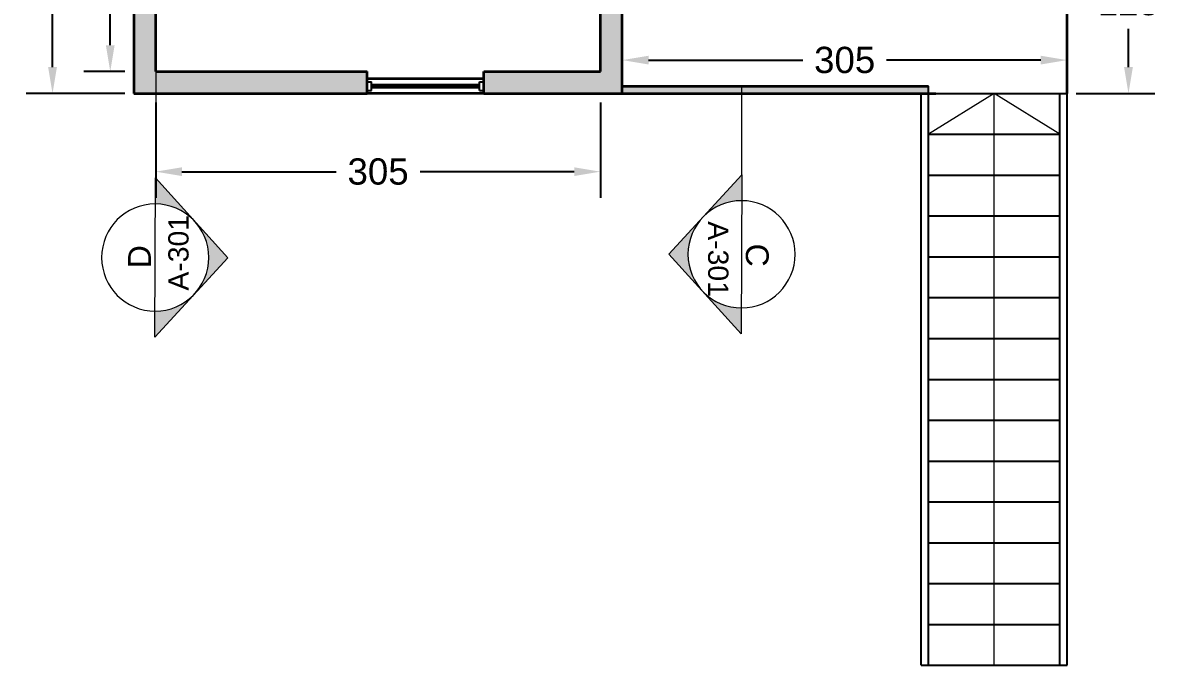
# Model space of a CAD drawing. Header units: inches. Extents: x 32 to 2500, y 31 to 1246.
# Drawn here: x 186 to 965, y 31 to 471 of the extents above; entities that cross this region are included whole.
import ezdxf

# ---------------------------------------------------------------- set-up
doc = ezdxf.new("R2010")
doc.units = ezdxf.units.IN
doc.header["$MEASUREMENT"] = 0
doc.linetypes.add('HIDDEN', pattern=[0.375, 0.25, -0.125])
doc.layers.get('DEFPOINTS').update_dxf_attribs({"color": 210})
for name, color, linetype, lineweight in [('A-ANNO-DIMS', 253, 'Continuous', 20), ('A-ANNO-SYMB', 3, 'Continuous', 18), ('A-FLOR-LEVL', 7, 'Continuous', 35), ('A-FLOR-OVHD', 3, 'HIDDEN', 18), ('A-FLOR-STRS', 4, 'Continuous', 25), ('A-GLAZ-FULL', 4, 'Continuous', 25), ('A-WALL-FULL-EXTR', 7, 'Continuous', 35), ('A-WALL-FULL-INTR', 7, 'Continuous', 35)]:
    doc.layers.add(name, color=color, linetype=linetype, lineweight=lineweight)
doc.layers.add('Retini', color=253, linetype='Continuous', plot=False)
doc.styles.get("Standard").update_dxf_attribs({"font": 'Arial.ttf'})
doc.dimstyles.get("Standard").update_dxf_attribs({"dimtxt": 0.18, "dimasz": 0.18, "dimexe": 0.18, "dimexo": 0.0625, "dimgap": 0.09, "dimtad": 0, "dimtih": 1, "dimtoh": 1, "dimdec": 4, "dimzin": 0, "dimdsep": 46, "dimtxsty": 'Standard', "dimcen": 0.09, "dimadec": 0, "dimazin": 0, "dimtfac": 1, "dimtdec": 4, "dimtofl": 0, "dimtmove": 0, "dimatfit": 3, "dimfxl": 1, "dimtolj": 1, "dimtzin": 0, "dimarcsym": 0})

# ---------------------------------------------------------------- blocks, each defined once
blk = doc.blocks.new('*D43')
at = {"layer": 'A-ANNO-DIMS', "color": 0, "lineweight": -2, "transparency": 16777216}
for p, q in [((256.04, 1023.03), (188.5, 1023.03)), ((206.5, 1005.03), (206.5, 741.15)), ((206.5, 441.03), (206.5, 704.91)), ((256.04, 423.03), (188.5, 423.03))]:
    blk.add_line(p, q, dxfattribs=at)
at = {"layer": 'A-ANNO-DIMS', "color": 0, "transparency": 16777216}
for points in [[(203.5, 1005.03), (209.5, 1005.03), (206.5, 1023.03)], [(203.5, 441.03), (209.5, 441.03), (206.5, 423.03)]]:
    blk.add_solid(points, dxfattribs=at)
at = {"layer": 'DEFPOINTS', "color": 0, "transparency": 16777216}
for p in [(262.29, 1023.03), (206.5, 423.03), (262.29, 423.03)]:
    blk.add_point(p, dxfattribs=at)
at = {"layer": 'A-ANNO-DIMS', "color": 0, "lineweight": 25, "transparency": 16777216, "insert": (206.5, 723.03), "char_height": 18, "attachment_point": 5}
blk.add_mtext('\\A1;600', dxfattribs=at)
blk = doc.blocks.new('*D29')
at = {"layer": 'A-ANNO-DIMS', "color": 0, "lineweight": -2, "transparency": 16777216}
for p, q in [((256.04, 773.03), (228.08, 773.03)), ((246.08, 755.03), (246.08, 623.65)), ((246.08, 456.03), (246.08, 587.41)), ((256.04, 438.03), (228.08, 438.03))]:
    blk.add_line(p, q, dxfattribs=at)
at = {"layer": 'A-ANNO-DIMS', "color": 0, "transparency": 16777216}
for points in [[(243.08, 755.03), (249.08, 755.03), (246.08, 773.03)], [(243.08, 456.03), (249.08, 456.03), (246.08, 438.03)]]:
    blk.add_solid(points, dxfattribs=at)
at = {"layer": 'DEFPOINTS', "color": 0, "transparency": 16777216}
for p in [(262.29, 773.03), (246.08, 438.03), (262.29, 438.03)]:
    blk.add_point(p, dxfattribs=at)
at = {"layer": 'A-ANNO-DIMS', "color": 0, "lineweight": 25, "transparency": 16777216, "insert": (246.08, 605.53), "char_height": 18, "attachment_point": 5}
blk.add_mtext('\\A1;335', dxfattribs=at)
blk = doc.blocks.new('*D45')
at = {"layer": 'A-ANNO-DIMS', "color": 0, "lineweight": -2, "transparency": 16777216}
for p, q in [((908.54, 548.03), (962.45, 548.03)), ((944.45, 530.03), (944.45, 503.65)), ((944.45, 441.03), (944.45, 467.41)), ((908.54, 423.03), (962.45, 423.03))]:
    blk.add_line(p, q, dxfattribs=at)
at = {"layer": 'A-ANNO-DIMS', "color": 0, "transparency": 16777216}
for points in [[(941.45, 530.03), (947.45, 530.03), (944.45, 548.03)], [(941.45, 441.03), (947.45, 441.03), (944.45, 423.03)]]:
    blk.add_solid(points, dxfattribs=at)
at = {"layer": 'DEFPOINTS', "color": 0, "transparency": 16777216}
for p in [(902.29, 548.03), (902.29, 423.03), (944.45, 423.03)]:
    blk.add_point(p, dxfattribs=at)
at = {"layer": 'A-ANNO-DIMS', "color": 0, "lineweight": 25, "transparency": 16777216, "insert": (944.45, 485.53), "char_height": 18, "attachment_point": 5}
blk.add_mtext('\\A1;125', dxfattribs=at)
blk = doc.blocks.new('*D46')
at = {"layer": 'A-ANNO-DIMS', "color": 0, "lineweight": -2, "transparency": 16777216}
for p, q in [((597.29, 434.28), (597.29, 463.87)), ((902.29, 434.28), (902.29, 463.87)), ((615.29, 445.87), (721.02, 445.87)), ((884.29, 445.87), (778.55, 445.87))]:
    blk.add_line(p, q, dxfattribs=at)
at = {"layer": 'A-ANNO-DIMS', "color": 0, "transparency": 16777216}
for points in [[(615.29, 448.87), (615.29, 442.87), (597.29, 445.87)], [(884.29, 448.87), (884.29, 442.87), (902.29, 445.87)]]:
    blk.add_solid(points, dxfattribs=at)
at = {"layer": 'DEFPOINTS', "color": 0, "transparency": 16777216}
for p in [(902.29, 445.87), (597.29, 428.03), (902.29, 428.03)]:
    blk.add_point(p, dxfattribs=at)
at = {"layer": 'A-ANNO-DIMS', "color": 0, "lineweight": 25, "transparency": 16777216, "insert": (749.79, 445.87), "char_height": 18, "attachment_point": 5}
blk.add_mtext('\\A1;305', dxfattribs=at)
blk = doc.blocks.new('*D41')
at = {"layer": 'A-ANNO-DIMS', "color": 0, "lineweight": -2, "transparency": 16777216}
for p, q in [((277.29, 416.78), (277.29, 351.39)), ((582.29, 416.78), (582.29, 351.39)), ((295.29, 369.39), (401.02, 369.39)), ((564.29, 369.39), (458.55, 369.39))]:
    blk.add_line(p, q, dxfattribs=at)
at = {"layer": 'A-ANNO-DIMS', "color": 0, "transparency": 16777216}
for points in [[(295.29, 372.39), (295.29, 366.39), (277.29, 369.39)], [(564.29, 372.39), (564.29, 366.39), (582.29, 369.39)]]:
    blk.add_solid(points, dxfattribs=at)
at = {"layer": 'DEFPOINTS', "color": 0, "transparency": 16777216}
for p in [(277.29, 423.03), (582.29, 423.03), (582.29, 369.39)]:
    blk.add_point(p, dxfattribs=at)
at = {"layer": 'A-ANNO-DIMS', "color": 0, "lineweight": 25, "transparency": 16777216, "insert": (429.79, 369.39), "char_height": 18, "attachment_point": 5}
blk.add_mtext('\\A1;305', dxfattribs=at)
blk = doc.blocks.new('Sezioni')
h = blk.add_hatch(color=256)
h.dxf.hatch_style = 1
h.paths.add_polyline_path([(52520.8, 47455.1), (52264, 47220.9), (52417.6, 47220.9, -0.210523)])
h.paths.add_polyline_path([(52735.1, 47651.7), (52520.8, 47455.1, -0.388338), (52949.4, 47455.1)])
h.paths.add_polyline_path([(52949.4, 47455.1, -0.210523), (53052.6, 47220.9), (53206.2, 47220.9)])
blk.add_lwpolyline([(52264, 47220.9), (53206.2, 47220.9), (52735.1, 47651.7)], close=True)
blk.add_circle((52735.1, 47220.9), 317.5)

msp = doc.modelspace()

# ---------------------------------------------------------------- hatches: boundary and pattern name
at = {"layer": 'Retini'}
h = msp.add_hatch(color=253, dxfattribs=at)
h.dxf.hatch_style = 1
h.paths.add_polyline_path([(262.28636, 423.03181), (422.28636, 423.03181), (422.28636, 438.03181), (277.28636, 438.03181), (277.28636, 1008.03182), (422.28636, 1008.03182), (422.28636, 1023.03182), (262.28636, 1023.03182)])
h = msp.add_hatch(color=253, dxfattribs=at)
h.dxf.hatch_style = 1
h.paths.add_polyline_path([(502.28636, 438.03181), (502.28636, 423.03181), (582.28636, 423.03181), (597.28636, 423.03181), (597.28636, 558.03181), (582.28636, 558.03181), (582.28636, 438.03181)])
h = msp.add_hatch(color=253, dxfattribs=at)
h.dxf.hatch_style = 1
h.paths.add_polyline_path([(597.28636, 428.03181), (597.28636, 423.03181), (807.28636, 423.03181), (807.28636, 428.03181)])

# ---------------------------------------------------------------- linework, layer by layer
at = {"layer": 'A-ANNO-SYMB'}
for p, q in [((277.28636, 438.03181), (277.32568, 364.06337)), ((679.22134, 367.25328), (679.22134, 428.03181)), ((679.22134, 367.25328), (679.22134, 428.03181))]:
    msp.add_line(p, q, dxfattribs=at)
at = {"layer": 'A-FLOR-LEVL', "linetype": 'Continuous'}
for p, q in [((502.28636, 433.03181), (422.28636, 433.03181)), ((502.28636, 423.03181), (422.28636, 423.03181))]:
    msp.add_line(p, q, dxfattribs=at)
at = {"layer": 'A-FLOR-OVHD', "linetype": 'Continuous'}
for points in [[(897.28636, 395.03181), (852.28636, 423.03181), (807.28636, 395.03181)], [(852.28636, 31.03181), (852.28636, 423.03181)]]:
    msp.add_lwpolyline(points, dxfattribs=at)
at = {"layer": 'A-FLOR-STRS', "linetype": 'Continuous'}
for p, q in [((802.28636, 31.03181), (802.28636, 423.03181)), ((807.28636, 423.03181), (902.28636, 423.03181)), ((897.28636, 31.03181), (897.28636, 423.03181)), ((902.28636, 31.03181), (902.28636, 423.03181)), ((807.28636, 395.03181), (897.28636, 395.03181)), ((807.28636, 367.03181), (897.28636, 367.03181)), ((807.28636, 339.03181), (897.28636, 339.03181)), ((807.28636, 311.03181), (897.28636, 311.03181)), ((807.28636, 283.03181), (897.28636, 283.03181)), ((807.28636, 255.03181), (897.28636, 255.03181)), ((807.28636, 227.03181), (897.28636, 227.03181)), ((807.28636, 199.03181), (897.28636, 199.03181)), ((807.28636, 171.03181), (897.28636, 171.03181)), ((807.28636, 143.03181), (897.28636, 143.03181)), ((807.28636, 115.03181), (897.28636, 115.03181)), ((807.28636, 87.03181), (897.28636, 87.03181)), ((807.28636, 59.03181), (897.28636, 59.03181))]:
    msp.add_line(p, q, dxfattribs=at)
at = {"layer": 'A-FLOR-STRS'}
for p, q in [((807.28636, 31.03181), (807.28636, 428.03181)), ((802.28636, 31.03181), (902.28636, 31.03181))]:
    msp.add_line(p, q, dxfattribs=at)
at = {"layer": 'A-GLAZ-FULL', "linetype": 'Continuous'}
for p, q in [((422.28636, 431.03181), (425.28636, 431.03181)), ((425.28636, 429.03181), (499.28636, 429.03181)), ((499.28636, 431.03181), (502.28636, 431.03181)), ((422.28636, 425.03181), (425.28636, 425.03181)), ((425.28636, 428.03181), (499.28636, 428.03181)), ((425.28636, 427.03181), (499.28636, 427.03181)), ((499.28636, 425.03181), (502.28636, 425.03181))]:
    msp.add_line(p, q, dxfattribs=at)
at = {"layer": 'A-GLAZ-FULL', "linetype": 'Continuous', "ltscale": 0.001}
for p, q in [((425.28636, 425.03181), (425.28636, 431.03181)), ((499.28636, 425.03181), (499.28636, 431.03181))]:
    msp.add_line(p, q, dxfattribs=at)
at = {"layer": 'A-WALL-FULL-EXTR', "linetype": 'Continuous'}
for p, q in [((262.28636, 1023.03182), (262.28636, 423.03181)), ((902.28636, 423.03181), (902.28636, 1023.03182)), ((597.28636, 423.03181), (597.28636, 558.03181)), ((422.28636, 423.03181), (422.28636, 438.03181)), ((502.28636, 423.03181), (502.28636, 438.03181)), ((262.28636, 423.03181), (422.28636, 423.03181)), ((502.28636, 423.03181), (582.28636, 423.03181)), ((582.28636, 423.03181), (597.28636, 423.03181)), ((597.28636, 428.03181), (807.28636, 428.03181)), ((597.28636, 423.03181), (812.28636, 423.03181))]:
    msp.add_line(p, q, dxfattribs=at)
at = {"layer": 'A-WALL-FULL-INTR', "linetype": 'Continuous'}
for p, q in [((277.28636, 438.03181), (277.28636, 1008.03182)), ((582.28636, 438.03181), (582.28636, 558.03181)), ((277.28636, 438.03181), (422.28636, 438.03181)), ((502.28636, 438.03181), (582.28636, 438.03181))]:
    msp.add_line(p, q, dxfattribs=at)

# ---------------------------------------------------------------- block references
at = {"layer": 'A-ANNO-SYMB', "xscale": -0.1157241476674716, "yscale": 0.1157241476674715, "zscale": 0.1157241476674715}
for p, rotation in [((6161.07876, 6399.81548), 89.83624134980155), ((-5205.1036, -5776.54502), 269.8362413498016)]:
    msp.add_blockref('Sezioni', p, dxfattribs=dict(at, rotation=rotation))

# ---------------------------------------------------------------- texts
at = {"layer": 'A-ANNO-SYMB'}
for s, height, rotation, p in [('A-301', 13.906074, 90, (299.80687, 287.8805)), ('A-301', 13.906074, 270, (656.16829, 335.38997)), ('D', 15.67946, 89.83624135, (273.94999, 303.18028)), ('C', 15.67946, 269.83624135, (682.02516, 320.09019))]:
    msp.add_text(s, height=height, rotation=rotation, dxfattribs=at).set_placement(p)

# ---------------------------------------------------------------- dimensions: what is measured, and where the dimension line sits
at = {"layer": 'A-ANNO-DIMS', "lineweight": 25}
for base, p1, p2, text, picture, middle in [((206.49566, 423.03181), (262.28636, 1023.03182), (262.28636, 423.03181), '600', '*D43', (206.49566, 723.03181)), ((246.07778, 438.03181), (262.28636, 773.03181), (262.28636, 438.03181), '335', '*D29', (246.07778, 605.53181)), ((944.45013, 423.03181), (902.28636, 548.03181), (902.28636, 423.03181), '125', '*D45', (944.45013, 485.53181))]:
    dim = msp.add_linear_dim(base=base, p1=p1, p2=p2, angle=90, text=text, dimstyle='Standard', override={"dimscale": 100}, dxfattribs=at)
    dim.commit()
    dim.dimension.update_dxf_attribs({"geometry": picture, "text_midpoint": middle})
for base, p1, p2, picture, middle in [((902.28636, 445.87372), (597.28636, 428.03181), (902.28636, 428.03181), '*D46', (749.78636, 445.87372)), ((582.28636, 369.39133), (277.28636, 423.03181), (582.28636, 423.03181), '*D41', (429.78636, 369.39133))]:
    dim = msp.add_linear_dim(base=base, p1=p1, p2=p2, text='305', dimstyle='Standard', override={"dimscale": 100}, dxfattribs=at)
    dim.commit()
    dim.dimension.update_dxf_attribs({"geometry": picture, "text_midpoint": middle})

doc.saveas('drawing.dxf')
